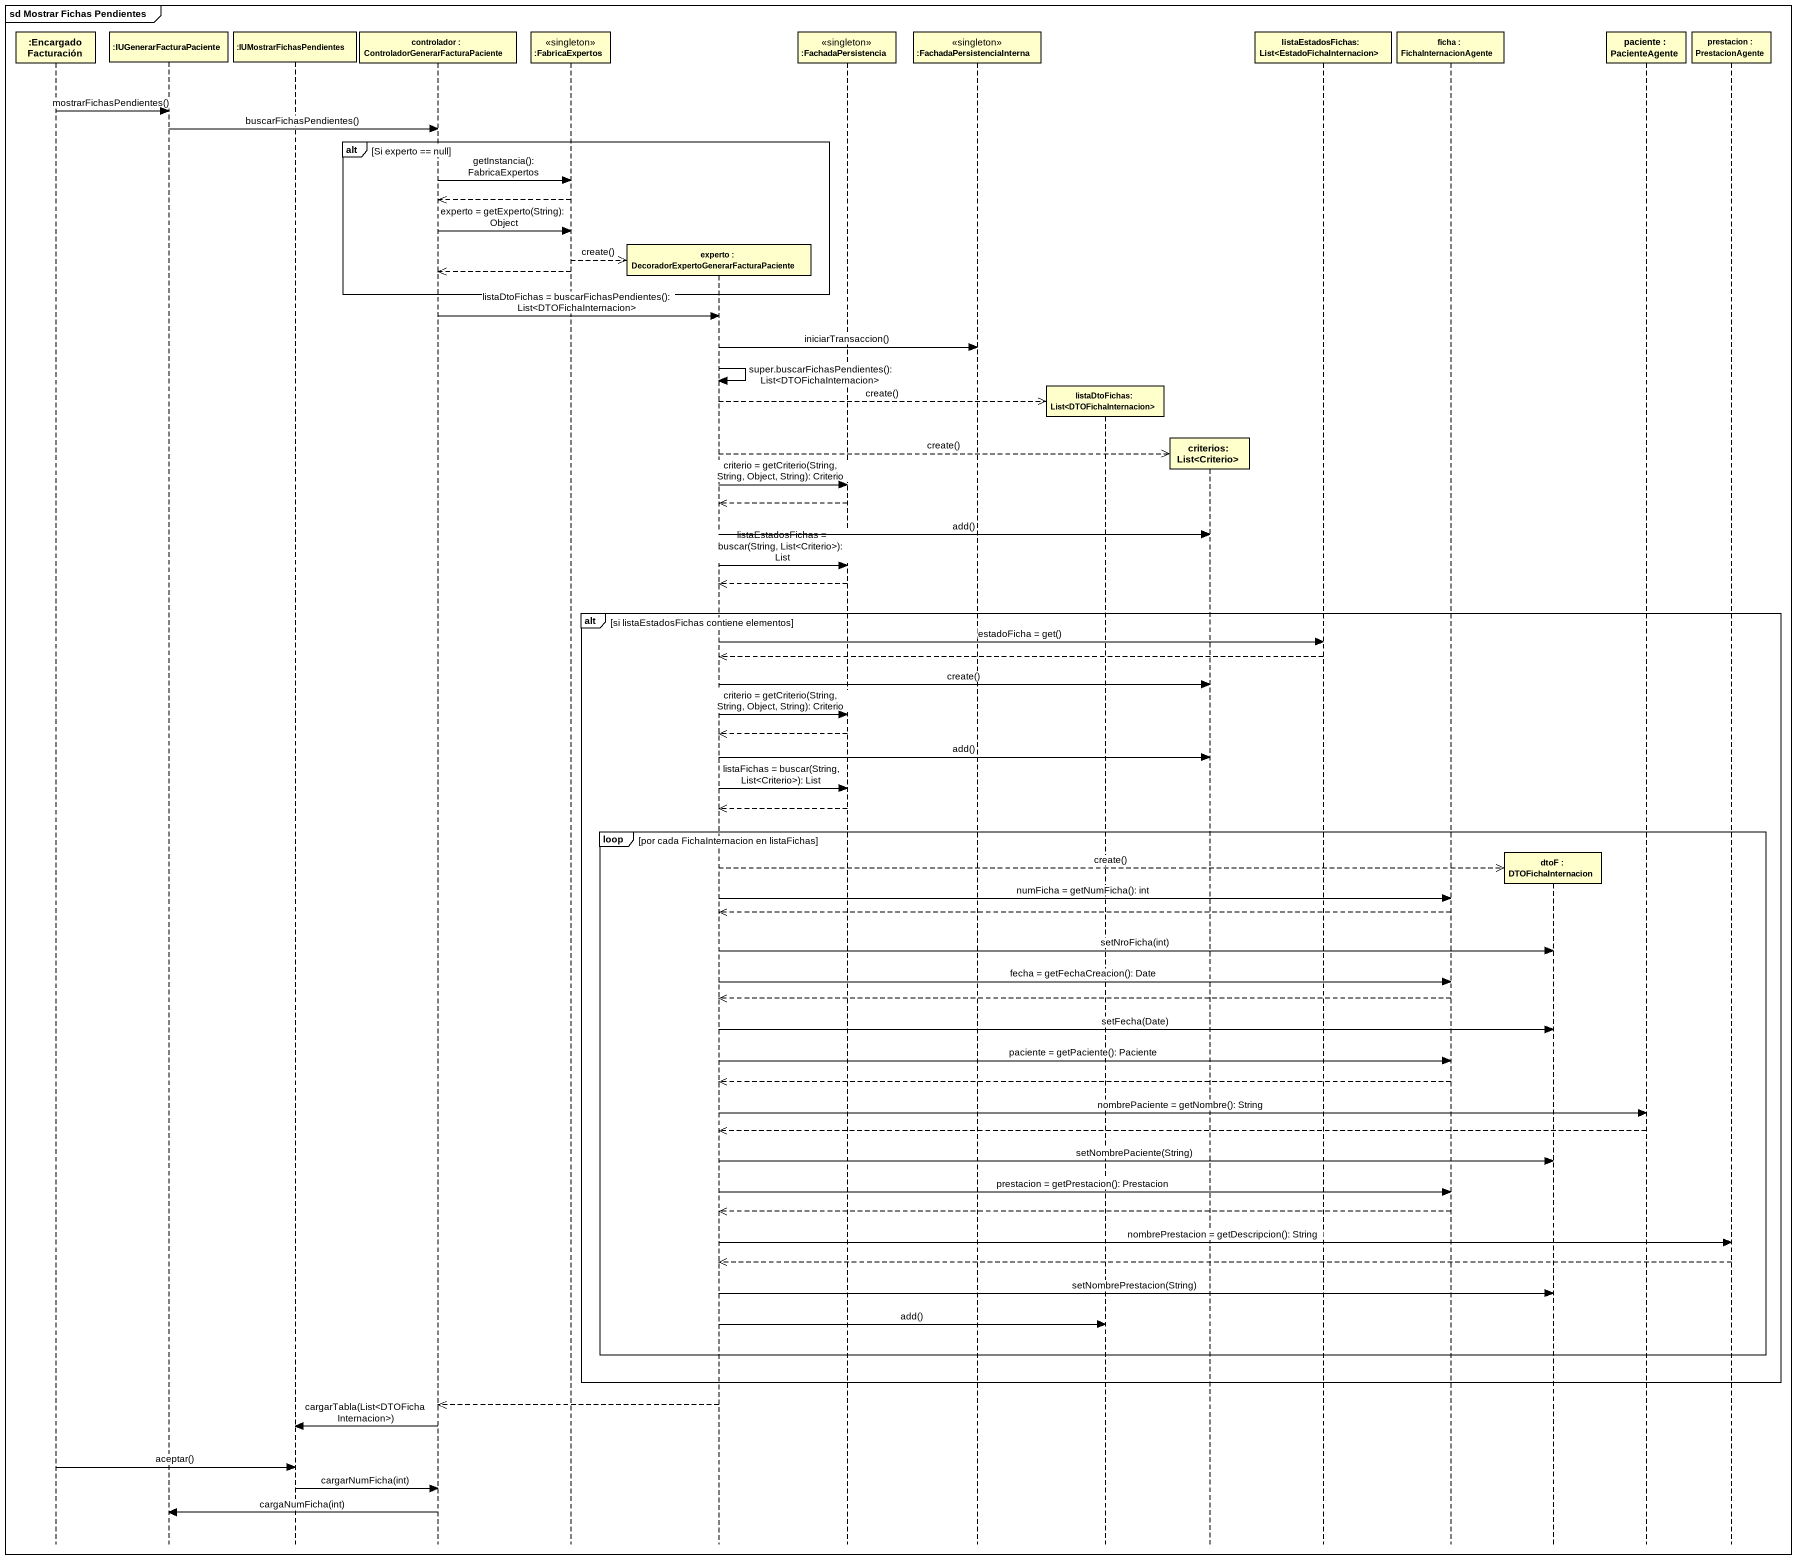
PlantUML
@startuml
mainframe sd Mostrar Fichas Pendientes
hide footbox
participant ":Encargado Facturación" as Encargado_Facturación
participant ":IUGenerarFacturaPaciente" as IUGenerarFacturaPaciente
participant ":IUMostrarFichasPendientes" as IUMostrarFichasPendientes
participant "controlador : ControladorGenerarFacturaPaciente" as controlador
participant ":FabricaExpertos" as FabricaExpertos <<singleton>>
participant "experto : DecoradorExpertoGenerarFacturaPaciente" as experto
participant ":FachadaPersistencia" as FachadaPersistencia <<singleton>>
participant ":FachadaPersistenciaInterna" as FachadaPersistenciaInterna <<singleton>>
participant "listaDtoFichas: List<DTOFichaInternacion>" as listaDtoFichas_List
participant "criterios: List<Criterio>" as criterios_List_Criterio
participant "listaEstadosFichas: List<EstadoFichaInternacion>" as listaEstadosFichas_List
participant "ficha : FichaInternacionAgente" as ficha
participant "dtoF : DTOFichaInternacion" as dtoF
participant "paciente : PacienteAgente" as paciente
participant "prestacion : PrestacionAgente" as prestacion

Encargado_Facturación -> IUGenerarFacturaPaciente : mostrarFichasPendientes()
IUGenerarFacturaPaciente -> controlador : buscarFichasPendientes()
alt Si experto == null
  controlador -> FabricaExpertos : getInstancia(): FabricaExpertos
  FabricaExpertos -->> controlador
  controlador -> FabricaExpertos : experto = getExperto(String): Object
  FabricaExpertos -->> experto ** : create()
  FabricaExpertos -->> controlador
end
controlador -> experto : listaDtoFichas = buscarFichasPendientes(): List<DTOFichaInternacion>
experto -> FachadaPersistenciaInterna : iniciarTransaccion()
experto -> experto : super.buscarFichasPendientes(): List<DTOFichaInternacion>
experto -->> listaDtoFichas_List ** : create()
experto -->> criterios_List_Criterio ** : create()
experto -> FachadaPersistencia : criterio = getCriterio(String, String, Object, String): Criterio
FachadaPersistencia -->> experto
experto -> criterios_List_Criterio : add()
experto -> FachadaPersistencia : listaEstadosFichas = buscar(String, List<Criterio>): List
FachadaPersistencia -->> experto
alt si listaEstadosFichas contiene elementos
  experto -> listaEstadosFichas_List : estadoFicha = get()
  listaEstadosFichas_List -->> experto
  experto -> criterios_List_Criterio : create()
  experto -> FachadaPersistencia : criterio = getCriterio(String, String, Object, String): Criterio
  FachadaPersistencia -->> experto
  experto -> criterios_List_Criterio : add()
  experto -> FachadaPersistencia : listaFichas = buscar(String, List<Criterio>): List
  FachadaPersistencia -->> experto
  loop por cada FichaInternacion en listaFichas
    experto -->> dtoF ** : create()
    experto -> ficha : numFicha = getNumFicha(): int
    ficha -->> experto
    experto -> dtoF : setNroFicha(int)
    experto -> ficha : fecha = getFechaCreacion(): Date
    ficha -->> experto
    experto -> dtoF : setFecha(Date)
    experto -> ficha : paciente = getPaciente(): Paciente
    ficha -->> experto
    experto -> paciente : nombrePaciente = getNombre(): String
    paciente -->> experto
    experto -> dtoF : setNombrePaciente(String)
    experto -> ficha : prestacion = getPrestacion(): Prestacion
    ficha -->> experto
    experto -> prestacion : nombrePrestacion = getDescripcion(): String
    prestacion -->> experto
    experto -> dtoF : setNombrePrestacion(String)
    experto -> listaDtoFichas_List : add()
  end
end
experto -->> controlador
controlador -> IUMostrarFichasPendientes : cargarTabla(List<DTOFichaInternacion>)
Encargado_Facturación -> IUMostrarFichasPendientes : aceptar()
IUMostrarFichasPendientes -> controlador : cargarNumFicha(int)
controlador -> IUGenerarFacturaPaciente : cargaNumFicha(int)
@enduml
